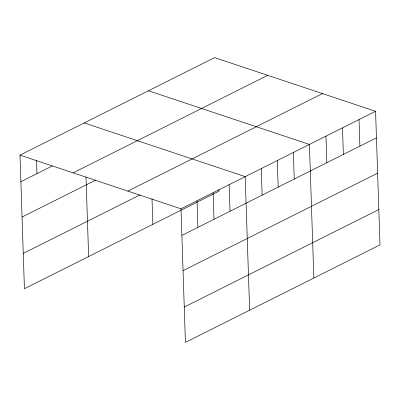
<?xml version="1.0" encoding="UTF-8"?>
<svg xmlns="http://www.w3.org/2000/svg" width="400" height="400" viewBox="0 0 400 400"><rect width="100%" height="100%" fill="white"/><g stroke="black" fill="none" stroke-linecap="round" stroke-linejoin="round"><path stroke-width="0.6" d="M218.945 189.36L219.01 191.185L24.43 288.715L20 155.14L214.575 57.61L375.57 111.285L380 244.86L185.425 342.39L180.99 208.815L375.57 111.285M20.88 181.715L52.435 165.9M73.125 172.855L267.705 75.325M22.055 217.025L95.675 180.125M127.865 191.1L322.44 93.57M23.26 253.405L140.055 194.865M181.875 235.39L376.45 137.86M183.045 270.7L377.62 173.17M184.25 307.08L378.83 209.55M148.42 90.77L309.415 144.445L313.845 278.02M84.21 122.955L245.2 176.63L249.635 310.205M20 155.14L180.99 208.815M359.03 119.575L359.91 146.15M342.49 127.865L343.37 154.44M325.95 136.155L326.835 162.73M293.36 152.49L294.24 179.065M277.31 160.535L278.19 187.11M261.255 168.58L262.135 195.16M229.15 184.675L230.03 211.25M213.095 192.72L213.98 219.295M197.045 200.765L197.925 227.345M152.005 198.78L152.85 224.345M86 176.93L88.64 256.53M36.485 160.075L36.935 173.67"/></g></svg>
